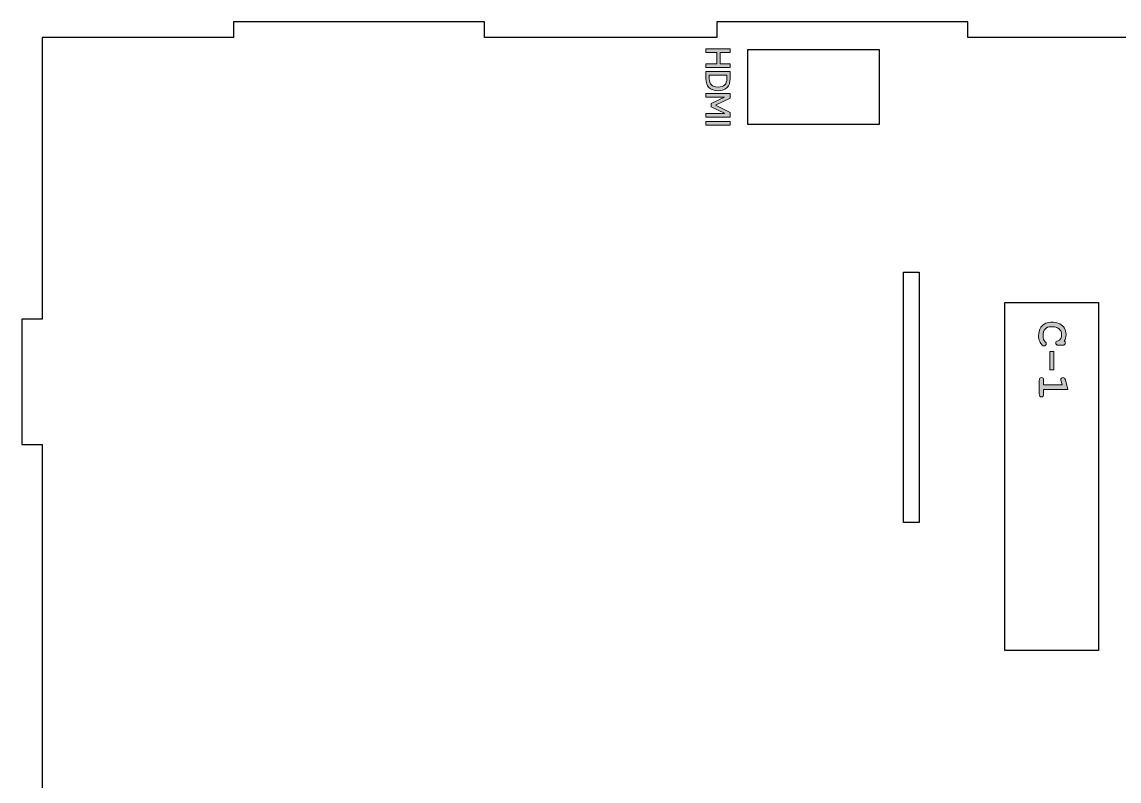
# Model space of a CAD drawing. Header units: millimetres. Extents: x 0 to 329, y 57 to 300.
# Drawn here: x 0 to 175.5, y 178.7 to 300 of the extents above; entities that cross this region are included whole.
import ezdxf

# ---------------------------------------------------------------- set-up
doc = ezdxf.new("R2010")
doc.units = ezdxf.units.MM
doc.header["$MEASUREMENT"] = 0
doc.layers.get('0').update_dxf_attribs({"lineweight": 0})

# ---------------------------------------------------------------- blocks, each defined once
blk = doc.blocks.new('Block_0')
at = {"color": 1, "lineweight": 25, "true_color": 0xff0000}
blk.add_lwpolyline([(196.98, 297.5), (151.27, 297.5), (151.27, 300), (111.12, 300), (111.12, 297.5), (74, 297.5), (74, 300), (33.85, 300), (33.85, 297.5), (3.25, 297.5), (3.25, 252.5), (0, 252.5), (0, 232.5), (3.25, 232.5), (3.25, 132.5)], dxfattribs=at)
blk = doc.blocks.new('Block_2')
at = {"true_color": 0x000000, "transparency": 33554687}
h = blk.add_hatch(color=18, dxfattribs=at)
h.dxf.hatch_style = 2
edge = h.paths.add_edge_path()
edge.add_spline(control_points=[(166.7, 249), (166.76, 248.96), (166.8, 248.91), (166.83, 248.86), (166.86, 248.8), (166.88, 248.75), (166.88, 248.69), (166.88, 248.59), (166.84, 248.5), (166.77, 248.44), (166.7, 248.37), (166.58, 248.34), (166.41, 248.34), (166.41, 248.34), (165.81, 248.34), (165.81, 248.34), (165.64, 248.34), (165.52, 248.37), (165.45, 248.44), (165.38, 248.5), (165.34, 248.59), (165.34, 248.69), (165.34, 248.78), (165.37, 248.86), (165.42, 248.92), (165.47, 248.97), (165.57, 249.02), (165.71, 249.04), (165.81, 249.06), (165.89, 249.09), (165.94, 249.14), (166.04, 249.24), (166.12, 249.37), (166.19, 249.54), (166.25, 249.7), (166.28, 249.87), (166.28, 250.04), (166.28, 250.25), (166.23, 250.45), (166.14, 250.63), (166.05, 250.8), (165.9, 250.96), (165.69, 251.09), (165.49, 251.23), (165.24, 251.3), (164.96, 251.3), (164.96, 251.3), (164.5, 251.3), (164.5, 251.3), (164.16, 251.3), (163.87, 251.17), (163.65, 250.93), (163.42, 250.68), (163.31, 250.34), (163.31, 249.9), (163.31, 249.64), (163.34, 249.42), (163.41, 249.23), (163.45, 249.13), (163.54, 249.02), (163.66, 248.9), (163.73, 248.82), (163.78, 248.77), (163.8, 248.72), (163.82, 248.68), (163.83, 248.64), (163.83, 248.58), (163.83, 248.49), (163.8, 248.41), (163.73, 248.33), (163.66, 248.26), (163.57, 248.23), (163.48, 248.23), (163.38, 248.23), (163.28, 248.28), (163.17, 248.37), (163, 248.51), (162.88, 248.69), (162.79, 248.91), (162.66, 249.21), (162.6, 249.54), (162.6, 249.9), (162.6, 250.31), (162.69, 250.69), (162.86, 251.03), (163, 251.3), (163.21, 251.53), (163.51, 251.72), (163.81, 251.91), (164.13, 252), (164.48, 252), (164.48, 252), (164.96, 252), (164.96, 252), (165.33, 252), (165.67, 251.92), (165.99, 251.75), (166.31, 251.58), (166.56, 251.34), (166.73, 251.04), (166.9, 250.73), (166.99, 250.41), (166.99, 250.07), (166.99, 249.87), (166.96, 249.68), (166.92, 249.5), (166.87, 249.32), (166.8, 249.15), (166.7, 249)], knot_values=[0, 0, 0, 0, 1, 1, 1, 2, 2, 2, 3, 3, 3, 4, 4, 4, 5, 5, 5, 6, 6, 6, 7, 7, 7, 8, 8, 8, 9, 9, 9, 10, 10, 10, 11, 11, 11, 12, 12, 12, 13, 13, 13, 14, 14, 14, 15, 15, 15, 16, 16, 16, 17, 17, 17, 18, 18, 18, 19, 19, 19, 20, 20, 20, 21, 21, 21, 22, 22, 22, 23, 23, 23, 24, 24, 24, 25, 25, 25, 26, 26, 26, 27, 27, 27, 28, 28, 28, 29, 29, 29, 30, 30, 30, 31, 31, 31, 32, 32, 32, 33, 33, 33, 34, 34, 34, 35, 35, 35, 36, 36, 36, 36], degree=3, periodic=0)
h = blk.add_hatch(color=18, dxfattribs=at)
h.dxf.hatch_style = 2
edge = h.paths.add_edge_path()
edge.add_spline(control_points=[(164.38, 244.39), (164.38, 244.39), (164.38, 247.34), (164.38, 247.34), (164.38, 247.34), (165.03, 247.34), (165.03, 247.34), (165.03, 247.34), (165.03, 244.39), (165.03, 244.39), (165.03, 244.39), (164.38, 244.39), (164.38, 244.39)], knot_values=[0, 0, 0, 0, 1, 1, 1, 2, 2, 2, 3, 3, 3, 4, 4, 4, 4], degree=3, periodic=0)
h = blk.add_hatch(color=18, dxfattribs=at)
h.dxf.hatch_style = 2
edge = h.paths.add_edge_path()
edge.add_spline(control_points=[(167.28, 241.28), (167.28, 241.28), (163.41, 241.28), (163.41, 241.28), (163.41, 241.28), (163.41, 240.57), (163.41, 240.57), (163.41, 240.4), (163.38, 240.27), (163.31, 240.2), (163.25, 240.13), (163.16, 240.09), (163.05, 240.09), (162.95, 240.09), (162.87, 240.13), (162.8, 240.2), (162.74, 240.27), (162.7, 240.4), (162.7, 240.57), (162.7, 240.57), (162.7, 242.7), (162.7, 242.7), (162.7, 242.87), (162.74, 242.99), (162.8, 243.06), (162.87, 243.13), (162.95, 243.17), (163.06, 243.17), (163.16, 243.17), (163.25, 243.13), (163.31, 243.06), (163.38, 242.99), (163.41, 242.87), (163.41, 242.7), (163.41, 242.7), (163.41, 241.99), (163.41, 241.99), (163.41, 241.99), (166.36, 241.99), (166.36, 241.99), (166.36, 241.99), (166.19, 242.62), (166.19, 242.62), (166.16, 242.72), (166.15, 242.79), (166.15, 242.84), (166.15, 242.93), (166.18, 243.01), (166.26, 243.08), (166.33, 243.14), (166.41, 243.17), (166.52, 243.17), (166.61, 243.17), (166.69, 243.15), (166.74, 243.1), (166.79, 243.05), (166.84, 242.95), (166.88, 242.8), (166.88, 242.8), (167.28, 241.28), (167.28, 241.28)], knot_values=[0, 0, 0, 0, 1, 1, 1, 2, 2, 2, 3, 3, 3, 4, 4, 4, 5, 5, 5, 6, 6, 6, 7, 7, 7, 8, 8, 8, 9, 9, 9, 10, 10, 10, 11, 11, 11, 12, 12, 12, 13, 13, 13, 14, 14, 14, 15, 15, 15, 16, 16, 16, 17, 17, 17, 18, 18, 18, 19, 19, 19, 20, 20, 20, 20], degree=3, periodic=0)
for points, knots in [([(166.7, 249), (166.76, 248.96), (166.8, 248.91), (166.83, 248.86), (166.86, 248.8), (166.88, 248.75), (166.88, 248.69), (166.88, 248.59), (166.84, 248.5), (166.77, 248.44), (166.7, 248.37), (166.58, 248.34), (166.41, 248.34), (166.41, 248.34), (165.81, 248.34), (165.81, 248.34), (165.64, 248.34), (165.52, 248.37), (165.45, 248.44), (165.38, 248.5), (165.34, 248.59), (165.34, 248.69), (165.34, 248.78), (165.37, 248.86), (165.42, 248.92), (165.47, 248.97), (165.57, 249.02), (165.71, 249.04), (165.81, 249.06), (165.89, 249.09), (165.94, 249.14), (166.04, 249.24), (166.12, 249.37), (166.19, 249.54), (166.25, 249.7), (166.28, 249.87), (166.28, 250.04), (166.28, 250.25), (166.23, 250.45), (166.14, 250.63), (166.05, 250.8), (165.9, 250.96), (165.69, 251.09), (165.49, 251.23), (165.24, 251.3), (164.96, 251.3), (164.96, 251.3), (164.5, 251.3), (164.5, 251.3), (164.16, 251.3), (163.87, 251.17), (163.65, 250.93), (163.42, 250.68), (163.31, 250.34), (163.31, 249.9), (163.31, 249.64), (163.34, 249.42), (163.41, 249.23), (163.45, 249.13), (163.54, 249.02), (163.66, 248.9), (163.73, 248.82), (163.78, 248.77), (163.8, 248.72), (163.82, 248.68), (163.83, 248.64), (163.83, 248.58), (163.83, 248.49), (163.8, 248.41), (163.73, 248.33), (163.66, 248.26), (163.57, 248.23), (163.48, 248.23), (163.38, 248.23), (163.28, 248.28), (163.17, 248.37), (163, 248.51), (162.88, 248.69), (162.79, 248.91), (162.66, 249.21), (162.6, 249.54), (162.6, 249.9), (162.6, 250.31), (162.69, 250.69), (162.86, 251.03), (163, 251.3), (163.21, 251.53), (163.51, 251.72), (163.81, 251.91), (164.13, 252), (164.48, 252), (164.48, 252), (164.96, 252), (164.96, 252), (165.33, 252), (165.67, 251.92), (165.99, 251.75), (166.31, 251.58), (166.56, 251.34), (166.73, 251.04), (166.9, 250.73), (166.99, 250.41), (166.99, 250.07), (166.99, 249.87), (166.96, 249.68), (166.92, 249.5), (166.87, 249.32), (166.8, 249.15), (166.7, 249)], [0, 0, 0, 0, 1, 1, 1, 2, 2, 2, 3, 3, 3, 4, 4, 4, 5, 5, 5, 6, 6, 6, 7, 7, 7, 8, 8, 8, 9, 9, 9, 10, 10, 10, 11, 11, 11, 12, 12, 12, 13, 13, 13, 14, 14, 14, 15, 15, 15, 16, 16, 16, 17, 17, 17, 18, 18, 18, 19, 19, 19, 20, 20, 20, 21, 21, 21, 22, 22, 22, 23, 23, 23, 24, 24, 24, 25, 25, 25, 26, 26, 26, 27, 27, 27, 28, 28, 28, 29, 29, 29, 30, 30, 30, 31, 31, 31, 32, 32, 32, 33, 33, 33, 34, 34, 34, 35, 35, 35, 36, 36, 36, 36]), ([(164.38, 244.39), (164.38, 244.39), (164.38, 247.34), (164.38, 247.34), (164.38, 247.34), (165.03, 247.34), (165.03, 247.34), (165.03, 247.34), (165.03, 244.39), (165.03, 244.39), (165.03, 244.39), (164.38, 244.39), (164.38, 244.39)], [0, 0, 0, 0, 1, 1, 1, 2, 2, 2, 3, 3, 3, 4, 4, 4, 4]), ([(167.28, 241.28), (167.28, 241.28), (163.41, 241.28), (163.41, 241.28), (163.41, 241.28), (163.41, 240.57), (163.41, 240.57), (163.41, 240.4), (163.38, 240.27), (163.31, 240.2), (163.25, 240.13), (163.16, 240.09), (163.05, 240.09), (162.95, 240.09), (162.87, 240.13), (162.8, 240.2), (162.74, 240.27), (162.7, 240.4), (162.7, 240.57), (162.7, 240.57), (162.7, 242.7), (162.7, 242.7), (162.7, 242.87), (162.74, 242.99), (162.8, 243.06), (162.87, 243.13), (162.95, 243.17), (163.06, 243.17), (163.16, 243.17), (163.25, 243.13), (163.31, 243.06), (163.38, 242.99), (163.41, 242.87), (163.41, 242.7), (163.41, 242.7), (163.41, 241.99), (163.41, 241.99), (163.41, 241.99), (166.36, 241.99), (166.36, 241.99), (166.36, 241.99), (166.19, 242.62), (166.19, 242.62), (166.16, 242.72), (166.15, 242.79), (166.15, 242.84), (166.15, 242.93), (166.18, 243.01), (166.26, 243.08), (166.33, 243.14), (166.41, 243.17), (166.52, 243.17), (166.61, 243.17), (166.69, 243.15), (166.74, 243.1), (166.79, 243.05), (166.84, 242.95), (166.88, 242.8), (166.88, 242.8), (167.28, 241.28), (167.28, 241.28)], [0, 0, 0, 0, 1, 1, 1, 2, 2, 2, 3, 3, 3, 4, 4, 4, 5, 5, 5, 6, 6, 6, 7, 7, 7, 8, 8, 8, 9, 9, 9, 10, 10, 10, 11, 11, 11, 12, 12, 12, 13, 13, 13, 14, 14, 14, 15, 15, 15, 16, 16, 16, 17, 17, 17, 18, 18, 18, 19, 19, 19, 20, 20, 20, 20])]:
    blk.add_open_spline(points, degree=3, knots=knots)
blk = doc.blocks.new('Block_5')
at = {"true_color": 0x000000, "transparency": 33554687}
h = blk.add_hatch(color=18, dxfattribs=at)
h.dxf.hatch_style = 2
edge = h.paths.add_edge_path()
edge.add_spline(control_points=[(111.16, 293.32), (111.16, 293.32), (111.16, 295.12), (111.16, 295.12), (111.16, 295.12), (109.4, 295.12), (109.4, 295.12), (109.4, 295.12), (109.4, 295.7), (109.4, 295.7), (109.4, 295.7), (113.27, 295.7), (113.27, 295.7), (113.27, 295.7), (113.27, 295.12), (113.27, 295.12), (113.27, 295.12), (111.69, 295.12), (111.69, 295.12), (111.69, 295.12), (111.69, 293.32), (111.69, 293.32), (111.69, 293.32), (113.27, 293.32), (113.27, 293.32), (113.27, 293.32), (113.27, 292.74), (113.27, 292.74), (113.27, 292.74), (109.4, 292.74), (109.4, 292.74), (109.4, 292.74), (109.4, 293.32), (109.4, 293.32), (109.4, 293.32), (111.16, 293.32), (111.16, 293.32)], knot_values=[0, 0, 0, 0, 1, 1, 1, 2, 2, 2, 3, 3, 3, 4, 4, 4, 5, 5, 5, 6, 6, 6, 7, 7, 7, 8, 8, 8, 9, 9, 9, 10, 10, 10, 11, 11, 11, 12, 12, 12, 12], degree=3, periodic=0)
h = blk.add_hatch(color=18, dxfattribs=at)
h.dxf.hatch_style = 2
edge = h.paths.add_edge_path()
edge.add_spline(control_points=[(111.34, 289.6), (112.31, 289.6), (112.74, 290.02), (112.74, 290.98), (112.74, 290.98), (112.74, 291.49), (112.74, 291.49), (112.74, 291.49), (109.93, 291.49), (109.93, 291.49), (109.93, 291.49), (109.93, 290.98), (109.93, 290.98), (109.93, 290.02), (110.36, 289.6), (111.34, 289.6)], knot_values=[0, 0, 0, 0, 1, 1, 1, 2, 2, 2, 3, 3, 3, 4, 4, 4, 5, 5, 5, 5], degree=3, periodic=0)
edge = h.paths.add_edge_path()
edge.add_spline(control_points=[(113.27, 292.08), (113.27, 292.08), (113.27, 291.02), (113.27, 291.02), (113.27, 289.66), (112.64, 289.01), (111.34, 289.01), (110.03, 289.01), (109.4, 289.66), (109.4, 291.02), (109.4, 291.02), (109.4, 292.08), (109.4, 292.08), (109.4, 292.08), (113.27, 292.08), (113.27, 292.08)], knot_values=[0, 0, 0, 0, 1, 1, 1, 2, 2, 2, 3, 3, 3, 4, 4, 4, 5, 5, 5, 5], degree=3, periodic=0)
h = blk.add_hatch(color=18, dxfattribs=at)
h.dxf.hatch_style = 2
edge = h.paths.add_edge_path()
edge.add_spline(control_points=[(113.27, 288.57), (113.27, 288.57), (113.27, 287.83), (113.27, 287.83), (113.27, 287.83), (110.9, 286.69), (110.9, 286.69), (110.9, 286.69), (110.9, 286.68), (110.9, 286.68), (110.9, 286.68), (113.27, 285.55), (113.27, 285.55), (113.27, 285.55), (113.27, 284.81), (113.27, 284.81), (113.27, 284.81), (109.4, 284.81), (109.4, 284.81), (109.4, 284.81), (109.4, 285.39), (109.4, 285.39), (109.4, 285.39), (112.34, 285.39), (112.34, 285.39), (112.34, 285.39), (112.34, 285.4), (112.34, 285.4), (112.34, 285.4), (110.22, 286.41), (110.22, 286.41), (110.22, 286.41), (110.22, 286.96), (110.22, 286.96), (110.22, 286.96), (112.34, 287.97), (112.34, 287.97), (112.34, 287.97), (112.34, 287.99), (112.34, 287.99), (112.34, 287.99), (109.4, 287.99), (109.4, 287.99), (109.4, 287.99), (109.4, 288.57), (109.4, 288.57), (109.4, 288.57), (113.27, 288.57), (113.27, 288.57)], knot_values=[0, 0, 0, 0, 1, 1, 1, 2, 2, 2, 3, 3, 3, 4, 4, 4, 5, 5, 5, 6, 6, 6, 7, 7, 7, 8, 8, 8, 9, 9, 9, 10, 10, 10, 11, 11, 11, 12, 12, 12, 13, 13, 13, 14, 14, 14, 15, 15, 15, 16, 16, 16, 16], degree=3, periodic=0)
h = blk.add_hatch(color=18, dxfattribs=at)
h.dxf.hatch_style = 2
edge = h.paths.add_edge_path()
edge.add_spline(control_points=[(113.27, 284.1), (113.27, 284.1), (113.27, 283.5), (113.27, 283.5), (113.27, 283.5), (109.4, 283.5), (109.4, 283.5), (109.4, 283.5), (109.4, 284.1), (109.4, 284.1), (109.4, 284.1), (113.27, 284.1), (113.27, 284.1)], knot_values=[0, 0, 0, 0, 1, 1, 1, 2, 2, 2, 3, 3, 3, 4, 4, 4, 4], degree=3, periodic=0)
for points, knots in [([(111.16, 293.32), (111.16, 293.32), (111.16, 295.12), (111.16, 295.12), (111.16, 295.12), (109.4, 295.12), (109.4, 295.12), (109.4, 295.12), (109.4, 295.7), (109.4, 295.7), (109.4, 295.7), (113.27, 295.7), (113.27, 295.7), (113.27, 295.7), (113.27, 295.12), (113.27, 295.12), (113.27, 295.12), (111.69, 295.12), (111.69, 295.12), (111.69, 295.12), (111.69, 293.32), (111.69, 293.32), (111.69, 293.32), (113.27, 293.32), (113.27, 293.32), (113.27, 293.32), (113.27, 292.74), (113.27, 292.74), (113.27, 292.74), (109.4, 292.74), (109.4, 292.74), (109.4, 292.74), (109.4, 293.32), (109.4, 293.32), (109.4, 293.32), (111.16, 293.32), (111.16, 293.32)], [0, 0, 0, 0, 1, 1, 1, 2, 2, 2, 3, 3, 3, 4, 4, 4, 5, 5, 5, 6, 6, 6, 7, 7, 7, 8, 8, 8, 9, 9, 9, 10, 10, 10, 11, 11, 11, 12, 12, 12, 12]), ([(113.27, 292.08), (113.27, 292.08), (113.27, 291.02), (113.27, 291.02), (113.27, 289.66), (112.64, 289.01), (111.34, 289.01), (110.03, 289.01), (109.4, 289.66), (109.4, 291.02), (109.4, 291.02), (109.4, 292.08), (109.4, 292.08), (109.4, 292.08), (113.27, 292.08), (113.27, 292.08)], [0, 0, 0, 0, 1, 1, 1, 2, 2, 2, 3, 3, 3, 4, 4, 4, 5, 5, 5, 5]), ([(111.34, 289.6), (112.31, 289.6), (112.74, 290.02), (112.74, 290.98), (112.74, 290.98), (112.74, 291.49), (112.74, 291.49), (112.74, 291.49), (109.93, 291.49), (109.93, 291.49), (109.93, 291.49), (109.93, 290.98), (109.93, 290.98), (109.93, 290.02), (110.36, 289.6), (111.34, 289.6)], [0, 0, 0, 0, 1, 1, 1, 2, 2, 2, 3, 3, 3, 4, 4, 4, 5, 5, 5, 5]), ([(113.27, 288.57), (113.27, 288.57), (113.27, 287.83), (113.27, 287.83), (113.27, 287.83), (110.9, 286.69), (110.9, 286.69), (110.9, 286.69), (110.9, 286.68), (110.9, 286.68), (110.9, 286.68), (113.27, 285.55), (113.27, 285.55), (113.27, 285.55), (113.27, 284.81), (113.27, 284.81), (113.27, 284.81), (109.4, 284.81), (109.4, 284.81), (109.4, 284.81), (109.4, 285.39), (109.4, 285.39), (109.4, 285.39), (112.34, 285.39), (112.34, 285.39), (112.34, 285.39), (112.34, 285.4), (112.34, 285.4), (112.34, 285.4), (110.22, 286.41), (110.22, 286.41), (110.22, 286.41), (110.22, 286.96), (110.22, 286.96), (110.22, 286.96), (112.34, 287.97), (112.34, 287.97), (112.34, 287.97), (112.34, 287.99), (112.34, 287.99), (112.34, 287.99), (109.4, 287.99), (109.4, 287.99), (109.4, 287.99), (109.4, 288.57), (109.4, 288.57), (109.4, 288.57), (113.27, 288.57), (113.27, 288.57)], [0, 0, 0, 0, 1, 1, 1, 2, 2, 2, 3, 3, 3, 4, 4, 4, 5, 5, 5, 6, 6, 6, 7, 7, 7, 8, 8, 8, 9, 9, 9, 10, 10, 10, 11, 11, 11, 12, 12, 12, 13, 13, 13, 14, 14, 14, 15, 15, 15, 16, 16, 16, 16]), ([(113.27, 284.1), (113.27, 284.1), (113.27, 283.5), (113.27, 283.5), (113.27, 283.5), (109.4, 283.5), (109.4, 283.5), (109.4, 283.5), (109.4, 284.1), (109.4, 284.1), (109.4, 284.1), (113.27, 284.1), (113.27, 284.1)], [0, 0, 0, 0, 1, 1, 1, 2, 2, 2, 3, 3, 3, 4, 4, 4, 4])]:
    blk.add_open_spline(points, degree=3, knots=knots)

msp = doc.modelspace()

# ---------------------------------------------------------------- linework, layer by layer
at = {"color": 1, "lineweight": 25, "true_color": 0xff0000}
for points in [[(137.12, 283.61), (116.12, 283.61), (116.12, 295.61), (137.12, 295.61)], [(143.48, 220), (140.98, 220), (140.98, 260), (143.48, 260)], [(157.18, 255.15), (172.18, 255.15), (172.18, 199.54), (157.18, 199.54)]]:
    msp.add_lwpolyline(points, close=True, dxfattribs=at)

# ---------------------------------------------------------------- block references
for name in ['Block_0', 'Block_5', 'Block_2']:
    msp.add_blockref(name, (0, 0))

doc.saveas('drawing.dxf')
